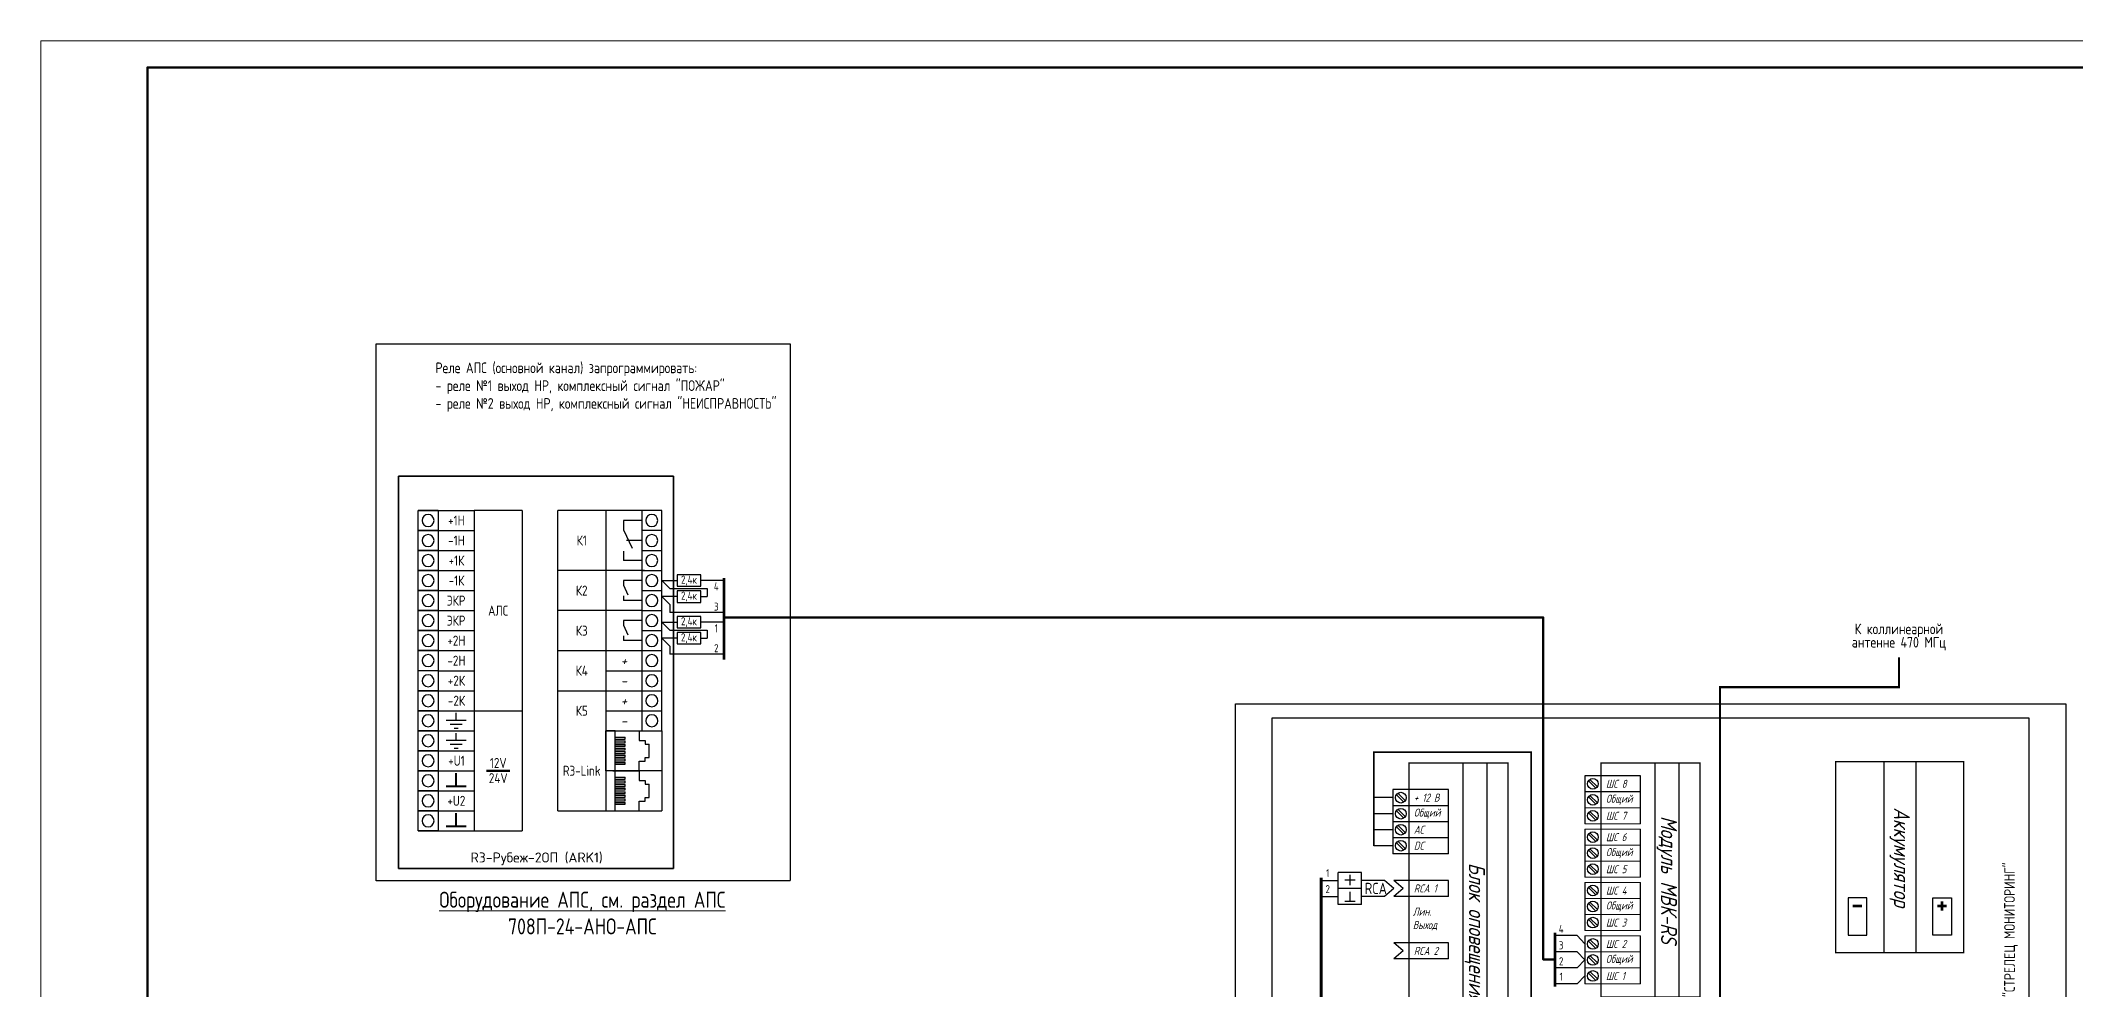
# Model space of a CAD drawing. Header units: millimetres. Extents: x -87434 to 499450, y -468665 to 122144.
# Drawn here: x 147707 to 185841, y 70544 to 88311 of the extents above; entities that cross this region are included whole.
import ezdxf
from ezdxf.enums import TextEntityAlignment as Align

# ---------------------------------------------------------------- set-up
doc = ezdxf.new("R2010")
doc.units = ezdxf.units.MM
doc.linetypes.add('HIDDEN', pattern=[0.375, 0.25, -0.125])
for name, color, linetype, lineweight in [('__ФОРМАТ', 7, 'Continuous', 40), ('Text', 7, 'Continuous', 9), ('Схемы подключ', 7, 'Continuous', 15)]:
    doc.layers.add(name, color=color, linetype=linetype, lineweight=lineweight)
doc.layers.add('Границы листа', color=7, linetype='Continuous', lineweight=0, plot=False)
doc.layers.add('СС', color=4, linetype='Continuous')
doc.styles.add('Format', font='')
doc.styles.add('gost', font='isocpeur.ttf', dxfattribs={"width": 0.8, "oblique": 15, "height": 5})
doc.styles.add('GOST-2.304_Type-B_italic', font='')
doc.styles.add('ICOCPEUR', font='isocpeur.ttf', dxfattribs={"height": 250})
doc.styles.add('RubezhCAD', font='', dxfattribs={"oblique": 10})
doc.styles.get("Standard").update_dxf_attribs({"font": ''})
doc.styles.get('Format').set_extended_font_data('GOST type A')
doc.styles.get('GOST-2.304_Type-B_italic').set_extended_font_data('GOST Common', italic=True)
doc.styles.get('RubezhCAD').set_extended_font_data('GOST type A')
doc.styles.get('Standard').set_extended_font_data('GOST type B')

# ---------------------------------------------------------------- blocks, each defined once
blk = doc.blocks.new('ОС ПАК СМ-БП+АКБ')
for p, q in [((9, 0), (9, -35.76)), ((15, 0), (15, -35.76)), ((9, -45.8), (9, -89.05)), ((15, -45.8), (15, -89.05)), ((7.4, -52.01), (-3, -52.01)), ((-3, -58.01), (-3, -52.01)), ((-2.33, -52.96), (-0.95, -54.35)), ((-2.05, -52.68), (-0.67, -54.06)), ((7.4, -58.01), (7.4, -52.01)), ((7.4, -55.01), (-3, -55.01)), ((-2.33, -55.96), (-0.95, -57.35)), ((-2.05, -55.68), (-0.67, -57.06)), ((7.4, -58.01), (-3, -58.01)), ((-3, -61.05), (-3, -67.05)), ((-2.33, -62), (-0.95, -63.38)), ((-2.05, -61.72), (-0.67, -63.1)), ((-2.05, -64.72), (-0.67, -66.1)), ((7.4, -67.05), (7.4, -61.05)), ((-2.33, -65), (-0.95, -66.38)), ((-3, -70.09), (-3, -82.09)), ((-2.33, -71.04), (-0.95, -72.42)), ((-2.05, -70.75), (-0.67, -72.14)), ((7.4, -82.09), (7.4, -70.09)), ((-2.33, -74.04), (-0.95, -75.42)), ((-2.05, -73.75), (-0.67, -75.14)), ((-2.33, -77.04), (-0.95, -78.42)), ((-2.33, -80.04), (-0.95, -81.42)), ((-2.05, -76.75), (-0.67, -78.14)), ((-2.05, -79.75), (-0.67, -81.14)), ((16.6, -84.05), (16.6, -78.05)), ((26.05, -78.72), (24.66, -80.1)), ((26.33, -79), (24.94, -80.38)), ((27, -78.05), (27, -84.05)), ((26.05, -81.72), (24.66, -83.1)), ((26.33, -82), (24.94, -83.38))]:
    blk.add_line(p, q)
at = {"ltscale": 3, "const_width": 0.25}
for points in [[(24, 0), (24, -35.76), (0, -35.76), (0, 0)], [(24, -45.8), (24, -89.05), (0, -89.05), (0, -45.8)]]:
    blk.add_lwpolyline(points, close=True, dxfattribs=at)
for points in [[(2.33, -32.49), (5.83, -32.49), (5.83, -25.54), (2.33, -25.54)], [(21.67, -32.49), (18.17, -32.49), (18.17, -25.54), (21.67, -25.54)]]:
    blk.add_lwpolyline(points, close=True)
for centre in [(-1.5, -53.51), (-1.5, -56.51), (-1.5, -62.55), (-1.5, -65.55), (-1.5, -71.59), (-1.5, -74.59), (-1.5, -77.59), (-1.5, -80.59), (25.5, -79.55), (25.5, -82.55)]:
    blk.add_circle(centre, 1)
at = {"layer": 'Text', "ltscale": 3}
for p, q in [((7.4, -61.05), (-3, -61.05)), ((7.4, -64.05), (-3, -64.05)), ((7.4, -67.05), (-3, -67.05)), ((7.4, -70.09), (-3, -70.09)), ((7.4, -73.09), (-3, -73.09)), ((7.4, -76.09), (-3, -76.09)), ((7.4, -79.09), (-3, -79.09)), ((16.6, -78.05), (27, -78.05)), ((7.4, -82.09), (-3, -82.09)), ((16.6, -81.05), (27, -81.05)), ((16.6, -84.05), (27, -84.05))]:
    blk.add_line(p, q, dxfattribs=at)
at = {"layer": 'Text', "ltscale": 3, "const_width": 0.5}
for points in [[(19.92, -26.16), (19.92, -27.91)], [(3.2, -27.03), (4.95, -27.03)], [(19.04, -27.03), (20.79, -27.03)]]:
    blk.add_lwpolyline(points, dxfattribs=at)
at = {"ltscale": 3, "char_height": 3, "width": 35.7613, "attachment_point": 5, "rotation": 270, "line_spacing_factor": 0.75, "style": 'gost'}
for s, insert in [('Аккумулятор\\P', (12, -17.88)), ('Блок питания', (12, -63.92))]:
    blk.add_mtext(s, dxfattribs=dict(at, insert=insert))
at = {"layer": 'Text', "ltscale": 3, "char_height": 1.5, "width": 7.5859, "attachment_point": 4, "style": 'gost'}
for s, insert in [('+ 12 В', (0.94, -53.51)), ('Общий', (0.94, -56.51)), ('Общий', (0.94, -62.55)), ('+ 12 В', (0.94, -65.55)), ('DC', (0.94, -71.59)), ('DC', (0.94, -74.59)), ('АС', (0.94, -77.59)), ('AC', (0.94, -80.59)), ('~220 В', (16.94, -79.55)), ('~220 В', (16.94, -82.55))]:
    blk.add_mtext(s, dxfattribs=dict(at, insert=insert))
blk = doc.blocks.new('ОС ПАК СМ-СМ470+MBKRS')
for p, q in [((10.1, 0), (10.1, -43.8)), ((7.4, -2.4), (-3, -2.4)), ((-3, -2.4), (-3, -11.4)), ((-2.33, -3.35), (-0.95, -4.73)), ((-2.05, -3.07), (-0.67, -4.45)), ((7.4, -11.4), (7.4, -2.4)), ((14.6, 0), (14.6, -43.8)), ((7.4, -5.4), (-3, -5.4)), ((-2.33, -6.35), (-0.95, -7.73)), ((-2.05, -6.07), (-0.67, -7.45)), ((-2.33, -9.35), (-0.95, -10.73)), ((-2.05, -9.07), (-0.67, -10.45)), ((-3, -12.4), (-3, -21.4)), ((-2.33, -13.35), (-0.95, -14.73)), ((-2.05, -13.07), (-0.67, -14.45)), ((7.4, -21.4), (7.4, -12.4)), ((-2.33, -16.35), (-0.95, -17.73)), ((-2.05, -16.07), (-0.67, -17.45)), ((-2.05, -19.07), (-0.67, -20.45)), ((-3, -22.4), (-3, -31.4)), ((-2.33, -19.35), (-0.95, -20.73)), ((7.4, -31.4), (7.4, -22.4)), ((-2.33, -23.35), (-0.95, -24.73)), ((-2.33, -26.35), (-0.95, -27.73)), ((-2.05, -23.07), (-0.67, -24.45)), ((-2.05, -26.07), (-0.67, -27.45)), ((-2.33, -29.35), (-0.95, -30.73)), ((-2.05, -29.07), (-0.67, -30.45)), ((-3, -32.4), (-3, -41.4)), ((-2.33, -33.35), (-0.95, -34.73)), ((-2.05, -33.07), (-0.67, -34.45)), ((7.4, -41.4), (7.4, -32.4)), ((-2.33, -36.35), (-0.95, -37.73)), ((-2.05, -36.07), (-0.67, -37.45)), ((-2.33, -39.35), (-0.95, -40.73)), ((-2.05, -39.07), (-0.67, -40.45)), ((0, -43.8), (18.6, -43.8)), ((0, -45.8), (18.6, -45.8)), ((10.1, -45.8), (10.1, -89.05)), ((14.6, -45.8), (14.6, -89.05)), ((-3, -61.05), (-3, -73.05)), ((-2.33, -62), (-0.95, -63.38)), ((-2.05, -61.72), (-0.67, -63.1)), ((-2.05, -64.72), (-0.67, -66.1)), ((7.4, -73.05), (7.4, -61.05)), ((-2.33, -65), (-0.95, -66.38)), ((-2.33, -68), (-0.95, -69.38)), ((-2.05, -67.72), (-0.67, -69.1)), ((-2.33, -71), (-0.95, -72.38)), ((-2.05, -70.72), (-0.67, -72.1)), ((7.4, -78.05), (-3, -78.05)), ((-3, -78.05), (-3, -84.05)), ((-2.33, -79), (-0.95, -80.38)), ((-2.05, -78.72), (-0.67, -80.1)), ((7.4, -84.05), (7.4, -78.05)), ((-2.33, -82), (-0.95, -83.38)), ((-2.05, -81.72), (-0.67, -83.1))]:
    blk.add_line(p, q)
at = {"ltscale": 3, "const_width": 0.25}
blk.add_lwpolyline([(18.6, 0), (18.6, -89.05), (0, -89.05), (0, 0)], close=True, dxfattribs=at)
at = {"ltscale": 3}
blk.add_lwpolyline([(18.6, -54.4), (26.01, -54.4), (26.01, -87.65), (18.6, -87.65)], close=True, dxfattribs=at)
for centre in [(-1.5, -3.9), (-1.5, -6.9), (-1.5, -9.9), (-1.5, -13.9), (-1.5, -16.9), (-1.5, -19.9), (-1.5, -23.9), (-1.5, -26.9), (-1.5, -29.9), (-1.5, -33.9), (-1.5, -36.9), (-1.5, -39.9), (-1.5, -62.55), (-1.5, -65.55), (-1.5, -68.55), (-1.5, -71.55), (-1.5, -79.55), (-1.5, -82.55)]:
    blk.add_circle(centre, 1)
at = {"layer": 'Text', "ltscale": 3}
for p, q in [((7.4, -8.4), (-3, -8.4)), ((7.4, -11.4), (-3, -11.4)), ((7.4, -12.4), (-3, -12.4)), ((7.4, -15.4), (-3, -15.4)), ((7.4, -18.4), (-3, -18.4)), ((7.4, -21.4), (-3, -21.4)), ((7.4, -22.4), (-3, -22.4)), ((7.4, -25.4), (-3, -25.4)), ((7.4, -28.4), (-3, -28.4)), ((7.4, -31.4), (-3, -31.4)), ((7.4, -32.4), (-3, -32.4)), ((7.4, -35.4), (-3, -35.4)), ((7.4, -38.4), (-3, -38.4)), ((7.4, -41.4), (-3, -41.4)), ((7.4, -61.05), (-3, -61.05)), ((7.4, -64.05), (-3, -64.05)), ((7.4, -67.05), (-3, -67.05)), ((7.4, -70.05), (-3, -70.05)), ((7.4, -73.05), (-3, -73.05)), ((7.4, -81.05), (-3, -81.05)), ((7.4, -84.05), (-3, -84.05))]:
    blk.add_line(p, q, dxfattribs=at)
at = {"ltscale": 3, "char_height": 3, "width": 43.8, "attachment_point": 5, "rotation": 270, "line_spacing_factor": 0.75, "style": 'gost'}
for s, insert in [('Модуль МВК-RS\\P', (12.35, -21.9)), ('Модуль управления\\P', (12.35, -67.43)), ('Радиомодем\\P СМ-470', (22.3, -71.03))]:
    blk.add_mtext(s, dxfattribs=dict(at, insert=insert))
at = {"layer": 'Text', "ltscale": 3, "char_height": 1.5, "width": 7.5859, "attachment_point": 4, "style": 'gost'}
for s, insert in [('ШС 8', (0.94, -3.9)), ('Общий', (0.94, -6.9)), ('ШС 7', (0.94, -9.9)), ('ШС 6', (0.94, -13.9)), ('Общий', (0.94, -16.9)), ('ШС 5', (0.94, -19.9)), ('ШС 4', (0.94, -23.9)), ('Общий', (0.94, -26.9)), ('ШС 3', (0.94, -29.9)), ('ШС 2', (0.94, -33.9)), ('Общий', (0.94, -36.9)), ('ШС 1', (0.94, -39.9)), ('Общий', (0.94, -65.55)), ('+ 12 В', (0.94, -62.55)), ('АС', (0.94, -68.55)), ('DC', (0.94, -71.55)), ('S2', (0.94, -79.55)), ('S2', (0.94, -82.55))]:
    blk.add_mtext(s, dxfattribs=dict(at, insert=insert))
blk = doc.blocks.new('ОС ПАК СМ-БСМСVT')
for p, q in [((10.1, 0), (10.1, -89.05)), ((14.6, 0), (14.6, -89.05)), ((7.4, -5), (-3, -5)), ((-3, -5), (-3, -17)), ((-2.33, -5.95), (-0.95, -7.33)), ((-2.05, -5.67), (-0.67, -7.05)), ((7.4, -17), (7.4, -5)), ((7.4, -8), (-3, -8)), ((7.4, -11), (-3, -11)), ((-2.33, -8.95), (-0.95, -10.33)), ((-2.05, -8.67), (-0.67, -10.05)), ((7.4, -14), (-3, -14)), ((-2.33, -11.95), (-0.95, -13.33)), ((-2.33, -14.95), (-0.95, -16.33)), ((-2.05, -11.67), (-0.67, -13.05)), ((-2.05, -14.67), (-0.67, -16.05)), ((7.4, -17), (-3, -17)), ((7.4, -22), (-2.82, -22)), ((-1.06, -23.5), (-2.82, -22)), ((7.4, -25), (7.4, -22)), ((-1.06, -23.5), (-2.82, -25)), ((7.4, -25), (-2.82, -25)), ((7.4, -33.7), (-2.82, -33.7)), ((-1.06, -35.2), (-2.82, -33.7)), ((7.4, -36.7), (7.4, -33.7)), ((-1.06, -35.2), (-2.82, -36.7)), ((7.4, -36.7), (-2.82, -36.7)), ((7.4, -64.05), (-3, -64.05)), ((-3, -64.05), (-3, -73.05)), ((-2.05, -64.72), (-0.67, -66.1)), ((7.4, -73.05), (7.4, -64.05)), ((7.4, -67.05), (-3, -67.05)), ((-2.33, -65), (-0.95, -66.38)), ((-2.33, -68), (-0.95, -69.38)), ((-2.05, -67.72), (-0.67, -69.1)), ((7.4, -70.05), (-3, -70.05)), ((-2.33, -71), (-0.95, -72.38)), ((-2.05, -70.72), (-0.67, -72.1)), ((7.4, -73.05), (-3, -73.05)), ((7.4, -78.05), (-3, -78.05)), ((-3, -78.05), (-3, -84.05)), ((-2.33, -79), (-0.95, -80.38)), ((-2.05, -78.72), (-0.67, -80.1)), ((7.4, -84.05), (7.4, -78.05)), ((7.4, -81.05), (-3, -81.05)), ((-2.33, -82), (-0.95, -83.38)), ((-2.05, -81.72), (-0.67, -83.1)), ((7.4, -84.05), (-3, -84.05))]:
    blk.add_line(p, q)
at = {"ltscale": 3, "const_width": 0.25}
blk.add_lwpolyline([(18.6, 0), (18.6, -89.05), (0, -89.05), (0, 0)], close=True, dxfattribs=at)
for centre in [(-1.5, -6.5), (-1.5, -9.5), (-1.5, -12.5), (-1.5, -15.5), (-1.5, -65.55), (-1.5, -68.55), (-1.5, -71.55), (-1.5, -79.55), (-1.5, -82.55)]:
    blk.add_circle(centre, 1)
at = {"ltscale": 3, "insert": (12.35, -44.53), "char_height": 3, "width": 89.05, "attachment_point": 5, "rotation": 270, "line_spacing_factor": 0.75, "style": 'gost'}
blk.add_mtext('Блок оповещения БСМС-VT исп. К', dxfattribs=at)
at = {"layer": 'Text', "ltscale": 3, "char_height": 1.5, "width": 7.5859, "attachment_point": 4, "style": 'gost'}
for s, insert in [('+ 12 В', (0.94, -6.5)), ('Общий', (0.94, -9.5)), ('АС', (0.94, -12.5)), ('DC', (0.94, -15.5)), ('RCA 1', (0.94, -23.5)), ('Лин.\\PВыход', (0.75, -29.22)), ('RCA 2', (0.94, -35.2)), ('NC', (0.94, -65.55)), ('СОМ', (0.94, -68.55)), ('NO', (0.94, -71.55)), ('S2', (0.94, -79.55)), ('S2', (0.94, -82.55))]:
    blk.add_mtext(s, dxfattribs=dict(at, insert=insert))
blk = doc.blocks.new('*U1279')
at = {"lineweight": -2}
blk.add_lwpolyline([(20, 5), (589, 5), (589, 415), (20, 415)], close=True, dxfattribs=at)
at = {"layer": 'Границы листа'}
blk.add_lwpolyline([(594, 0), (0, 0), (0, 420), (594, 420)], close=True, dxfattribs=at)
at = {"lineweight": 13, "oblique": 10, "flags": 8}
blk.add_attdef('ФОРМАТ', (554.94, 1.12), '', height=3, dxfattribs=at)
blk = doc.blocks.new('разьем')
for p, q in [((0, -1000), (0, 0)), ((-753, -332), (-854, -332)), ((-854, -668), (-854, -333)), ((-600, -242), (-753, -242)), ((-753, -242), (-753, -332)), ((-600, 0), (-600, -242)), ((-254, -210), (-254, -163)), ((0, -163), (-254, -163)), ((0, -210), (-254, -210)), ((-254, -299), (-254, -253)), ((0, -253), (-254, -253)), ((0, -299), (-254, -299)), ((-254, -389), (-254, -343)), ((0, -343), (-254, -343)), ((0, -389), (-254, -389)), ((-254, -479), (-254, -432)), ((0, -432), (-254, -432)), ((0, -479), (-254, -479)), ((-753, -668), (-854, -668)), ((-753, -758), (-753, -668)), ((-600, -758), (-753, -758)), ((-600, -1000), (-600, -758)), ((-254, -568), (-254, -522)), ((0, -522), (-254, -522)), ((0, -568), (-254, -568)), ((-254, -658), (-254, -612)), ((0, -612), (-254, -612)), ((0, -658), (-254, -658)), ((-254, -748), (-254, -701)), ((0, -701), (-254, -701)), ((0, -748), (-254, -748)), ((-254, -838), (-254, -791)), ((0, -791), (-254, -791)), ((0, -838), (-254, -838))]:
    blk.add_line(p, q)

msp = doc.modelspace()

# ---------------------------------------------------------------- linework, layer by layer
at = {"color": 0}
for p, q in [((158972.56894, 79324.12951), (158628.71194, 79324.12951)), ((158628.71194, 79324.12951), (158628.71194, 79149.87443)), ((159348.56504, 76511.62951), (159348.56504, 79511.62951)), ((158628.71194, 79149.87443), (158795.45898, 78806.86663)), ((158972.56894, 78949.12951), (158687.71407, 78949.12951)), ((158628.71194, 78748.38459), (158628.71194, 78574.12951)), ((158972.56894, 78574.12951), (158628.71194, 78574.12951)), ((158971.57284, 78199.12951), (158627.71584, 78199.12951)), ((158627.71584, 78199.12951), (158627.71584, 78112.00197)), ((158627.71584, 78112.00197), (158714.67936, 77933.11324)), ((158629.70804, 77911.25705), (158629.70804, 77824.12951)), ((158973.56504, 77824.12951), (158629.70804, 77824.12951)), ((158971.57284, 77449.12951), (158627.71584, 77449.12951)), ((158627.71584, 77449.12951), (158627.71584, 77362.00197)), ((158627.71584, 77362.00197), (158714.67936, 77183.11324)), ((158629.70804, 77161.25705), (158629.70804, 77074.12951)), ((158973.56504, 77074.12951), (158629.70804, 77074.12951)), ((157398.36949, 75386.62951), (157397.52061, 76886.62951)), ((155831.1156, 75761.62951), (156731.17911, 75761.60995)), ((158298.71226, 75386.62951), (158298.71226, 73886.62951)), ((158473.76912, 75386.62951), (158298.71226, 75386.62951)), ((158428.74782, 74636.62951), (158923.42248, 74636.62951)), ((159349.41393, 74636.62951), (159349.41393, 73886.62951)), ((157398.07506, 73886.62951), (159349.41393, 73886.62951)), ((155831.1156, 73511.62951), (156731.13023, 73511.60995))]:
    msp.add_line(p, q, dxfattribs=at)
at = {"lineweight": 30}
for p, q in [((159498.56504, 78049.12951), (159348.56504, 78199.12951)), ((159348.56504, 78199.12951), (159634.64259, 78199.12951)), ((160515.2371, 78199.12951), (160080.24904, 78199.12951)), ((159498.56504, 77749.12951), (159348.56504, 77899.12951)), ((159634.64259, 77899.12951), (159348.56504, 77899.12951)), ((159498.56504, 78049.12951), (160201.27682, 78049.12951)), ((160080.24904, 77899.12951), (160201.27682, 77899.12951)), ((160201.27682, 78049.12951), (160201.27682, 77899.12951)), ((159498.56504, 77270.02279), (159348.56504, 77420.02279)), ((159348.56504, 77420.02279), (159634.64259, 77420.02279)), ((159498.56504, 77749.12951), (159498.56504, 77600.30622)), ((160515.2371, 77599.12951), (159498.56504, 77599.12951)), ((160515.2371, 77420.02279), (160080.24904, 77420.02279)), ((159498.56504, 76970.02279), (159348.56504, 77120.02279)), ((159634.64259, 77120.02279), (159348.56504, 77120.02279)), ((159498.56504, 77270.02279), (160201.27682, 77270.02279)), ((160080.24904, 77120.02279), (160201.27682, 77120.02279)), ((160201.27682, 77270.02279), (160201.27682, 77120.02279)), ((159498.56504, 76970.02279), (159498.56504, 76821.1995)), ((160515.2371, 76820.02279), (159498.56504, 76820.02279)), ((172465.14091, 72732.97247), (172025.24666, 72732.97247)), ((172025.24666, 72132.97247), (172025.24666, 72732.97247)), ((172465.14091, 72132.97247), (172465.14091, 72732.97247)), ((172465.14091, 72282.97247), (172465.14091, 72582.97247)), ((172895.32537, 72582.97247), (172465.14091, 72582.97247)), ((173071.14906, 72432.97247), (172895.32537, 72582.97247)), ((172465.14091, 72132.97247), (172025.24666, 72132.97247)), ((172895.32537, 72282.97247), (172465.14091, 72282.97247)), ((173071.14906, 72432.97247), (172895.32537, 72282.97247))]:
    msp.add_line(p, q, dxfattribs=at)
at = {"color": 0, "lineweight": 50}
msp.add_line((156064.87386, 74636.61973), (156497.37196, 74636.61973), dxfattribs=at)
for p, q in [((173049.86929, 74132.97247), (172695.64862, 74132.97247)), ((173049.86929, 73832.97247), (172695.64862, 73832.97247)), ((173049.86929, 73532.97247), (172695.64862, 73532.97247)), ((173049.86929, 73232.97247), (172695.64862, 73232.97247)), ((171706.10421, 72582.97247), (172025.24666, 72582.97247)), ((171706.10421, 72282.97247), (172025.24666, 72282.97247)), ((172465.14091, 72432.97247), (172025.24666, 72432.97247)), ((176502.15062, 71552.17065), (176087.67714, 71552.17065)), ((176502.15062, 71552.17065), (176648.25981, 71394.21158)), ((176502.15062, 71244.21158), (176087.67714, 71244.21158)), ((176503.35759, 70944.21158), (176087.67714, 70944.21158)), ((176502.15062, 71244.21158), (176648.25981, 71094.21158)), ((176503.35759, 70944.21158), (176649.46678, 71092.97247)), ((176503.35759, 70644.21158), (176087.67714, 70644.21158)), ((176503.35759, 70644.21158), (176649.46678, 70792.97247))]:
    msp.add_line(p, q)
at = {"linetype": 'HIDDEN', "ltscale": 25}
for points in [[(153995.01671, 82635.41174), (161754.98037, 82635.41174), (161754.98037, 72576.46137), (153995.01671, 72576.46137)], [(170101.57757, 75889.19045), (185661.8105, 75889.19045), (185661.8105, 51891.88996), (170101.57757, 51891.88996)], [(170789.62569, 75629.87029), (184968.90536, 75629.87029), (184968.90536, 65377.97247), (170789.62569, 65377.97247)]]:
    msp.add_lwpolyline(points, close=True, dxfattribs=at)
at = {"lineweight": 30}
for points in [[(160080.24904, 78091.52771), (160080.24904, 78306.73131), (159634.64259, 78306.73131), (159634.64259, 78091.52771)], [(160080.24904, 77791.52771), (160080.24904, 78006.73131), (159634.64259, 78006.73131), (159634.64259, 77791.52771)], [(160080.24904, 77312.42099), (160080.24904, 77527.6246), (159634.64259, 77527.6246), (159634.64259, 77312.42099)], [(160080.24904, 77012.42099), (160080.24904, 77227.6246), (159634.64259, 77227.6246), (159634.64259, 77012.42099)]]:
    msp.add_lwpolyline(points, close=True, dxfattribs=at)
for points, const_width in [([(160515.2371, 76718.14477), (160515.2371, 78249.12951)], 50), ([(172695.64862, 73228.80623), (172695.64862, 74982.97247), (175639.97979, 74982.97247), (175639.97979, 67777.97247)], 30), ([(171706.10421, 72632.97247), (171706.10421, 67577.97247)], 60), ([(172148.34918, 72590.87938), (172348.34918, 72590.87938)], 25), ([(172248.34918, 72488.51344), (172248.34918, 72688.51344)], 25), ([(172148.34918, 72188.51344), (172348.34918, 72188.51344)], 25), ([(172248.34918, 72188.51344), (172248.34918, 72371.34758)], 25), ([(176087.67714, 70594.21158), (176087.67714, 71605.61429)], 50)]:
    msp.add_lwpolyline(points, dxfattribs=dict(const_width=const_width))
at = {"color": 4, "lineweight": 50}
msp.add_lwpolyline([(176087.67714, 71099.91294), (175867.06978, 71099.91294), (175867.06978, 77509.09691), (168048.69664, 77509.09691), (168048.69664, 77509.09691), (160515.2371, 77509.09691)], dxfattribs=at)
at = {"color": 5, "const_width": 40}
msp.add_lwpolyline([(182534.38731, 76760.70728), (182534.38731, 76201.8357), (179179.63459, 76201.8357), (179179.63459, 69342.97247)], dxfattribs=at)
at = {"color": 0}
msp.add_lwpolyline([(159349.41393, 74636.62951), (158298.71226, 74636.62951), (158298.71226, 75386.62951), (159349.41393, 75386.62951)], close=True, dxfattribs=at)
at = {"layer": 'Схемы подключ', "color": 0, "lineweight": 35}
msp.add_line((159566.63573, 80153.13597), (159566.63573, 72805.53738), dxfattribs=at)
for points in [[(154414.39167, 80153.13597), (154415.06504, 72805.53738)], [(159566.63573, 80153.13597), (154414.41047, 80153.13597)], [(154415.06504, 72805.53738), (159566.63573, 72805.53738)]]:
    msp.add_lwpolyline(points, dxfattribs=at)
at = {"layer": 'Схемы подключ', "color": 0, "lineweight": 25}
for points in [[(155155.21616, 79511.62951), (154780.26671, 79511.62951)], [(154780.26671, 79136.62677), (154780.26671, 79511.62951)], [(154780.36337, 79511.62951), (155155.36337, 79511.62951)], [(155155.21616, 79511.62951), (155830.91783, 79511.62951)], [(155155.36337, 79511.62951), (155831.06504, 79511.62951)], [(155155.36337, 79511.62951), (155155.36337, 79136.62951)], [(155830.91783, 79511.62951), (155830.91783, 79136.62951)], [(156731.26059, 79511.62951), (155831.06504, 79511.62951)], [(156731.26059, 79511.62951), (156731.13023, 73511.60995)], [(157397.52061, 78386.62951), (157397.52061, 79511.62951)], [(158297.86337, 79511.62951), (157397.52061, 79511.62951)], [(158297.86337, 79511.62951), (158297.86337, 78386.62951)], [(158973.56504, 79511.62951), (158297.86337, 79511.62951)], [(158972.56894, 79511.62951), (158972.56894, 79136.62951)], [(159348.56504, 79511.62951), (158972.56894, 79511.62951)], [(155155.31504, 79136.62951), (154780.26671, 79136.62951)], [(154780.26671, 78761.62951), (154780.26671, 79136.62677)], [(154780.36337, 79136.62951), (155155.36337, 79136.62951)], [(154780.46226, 79136.62951), (155155.46226, 79136.62951)], [(155155.31504, 79136.62951), (155831.01671, 79136.62951)], [(155155.36337, 79136.62951), (155830.91783, 79136.62951)], [(155155.46226, 79136.62951), (155155.46226, 78761.62951)], [(155155.46226, 79136.62951), (155831.16393, 79136.62951)], [(155831.01671, 79136.62951), (155831.01671, 78761.62951)], [(158972.56894, 79136.62951), (158972.56894, 78761.62951)], [(159348.56504, 79136.62951), (158972.56894, 79136.62951)], [(154780.26671, 78386.62651), (154780.26671, 78761.62951)], [(155155.31504, 78761.62951), (154780.26671, 78761.62951)], [(154780.46226, 78761.62951), (155155.46226, 78761.62951)], [(155155.31504, 78761.62951), (155831.01671, 78761.62951)], [(155155.46226, 78761.62951), (155831.01671, 78761.62951)], [(155155.46226, 78761.62951), (155155.46226, 78386.62951)], [(155155.46226, 78761.62951), (155831.16393, 78761.62951)], [(155831.01671, 78761.62951), (155831.01671, 78386.62951)], [(158972.56894, 78761.62951), (159348.56504, 78761.62951)], [(158972.56894, 78761.62951), (158972.56894, 78386.62951)], [(154780.25443, 78011.62951), (154780.26671, 78386.62651)], [(155155.31504, 78386.62951), (154780.26671, 78386.62951)], [(154780.46226, 78386.62951), (155155.46226, 78386.62951)], [(155155.31504, 78386.62951), (155831.01671, 78386.62951)], [(155155.46226, 78386.62951), (155831.01671, 78386.62951)], [(155155.46226, 78386.62951), (155155.46226, 78011.62951)], [(155155.46226, 78386.62951), (155831.16393, 78386.62951)], [(155831.01671, 78386.62951), (155831.01671, 78011.62951)], [(158297.86337, 78386.62951), (157397.52061, 78386.62951)], [(158298.01059, 78386.62951), (157397.52061, 78386.62951)], [(157397.52061, 76886.62951), (157397.52061, 78386.62951)], [(159022.52167, 78386.62951), (157397.52061, 78386.62951)], [(158297.86337, 78386.62951), (158297.86337, 77636.62951)], [(158972.56894, 78386.62951), (159348.56504, 78386.62951)], [(158972.56894, 78386.62951), (158972.56894, 78011.62951)], [(159348.56504, 78011.62951), (159348.56504, 78386.62951)], [(154780.26671, 77636.62876), (154780.26671, 78011.62951)], [(155155.31504, 78011.62951), (154780.26671, 78011.62951)], [(154780.46226, 78011.62951), (155155.46226, 78011.62951)], [(155155.31504, 78011.62951), (155831.01671, 78011.62951)], [(155155.46226, 78011.62951), (155831.01671, 78011.62951)], [(155155.46226, 78011.62951), (155155.46226, 77636.62951)], [(155155.46226, 78011.62951), (155831.16393, 78011.62951)], [(155831.01671, 78011.62951), (155831.01671, 77636.62951)], [(158973.56504, 78011.62951), (159348.56504, 78011.62951)], [(158973.56504, 78011.62951), (158973.56504, 77636.62951)], [(158973.56504, 78011.62951), (159348.56504, 78011.62951)], [(159348.56504, 77636.62951), (159348.56504, 78011.62951)], [(154780.26671, 77636.62951), (155155.46226, 77636.62951)], [(155155.31504, 77636.62951), (154780.26671, 77636.62951)], [(154780.26671, 77261.62951), (154780.26671, 77636.62876)], [(155155.31504, 77636.62951), (155830.86949, 77636.62951)], [(155155.31504, 77636.62951), (155155.31504, 77261.62951)], [(155155.46226, 77636.62951), (155831.01671, 77636.62951)], [(155830.86949, 77636.62951), (155830.86949, 77261.62951)], [(158297.71616, 77636.62951), (157397.52061, 77636.62951)], [(158973.56504, 77636.62951), (157397.66783, 77636.62951)], [(158297.86337, 77636.62951), (158297.86337, 76886.62951)], [(158973.56504, 77636.62951), (159348.56504, 77636.62951)], [(158973.56504, 77636.62951), (159348.41783, 77636.62951)], [(158973.56504, 77636.62951), (158973.56504, 77261.62951)], [(159348.56504, 77261.62951), (159348.56504, 77636.62951)], [(154780.26671, 76886.62951), (154780.26671, 77261.62951)], [(155155.16783, 77261.62951), (154780.26671, 77261.62951)], [(154780.31504, 77261.62951), (155155.31504, 77261.62951)], [(155155.16783, 77261.62951), (155830.86949, 77261.62951)], [(155155.31504, 77261.62951), (155830.86949, 77261.62951)], [(155155.31504, 77261.62951), (155155.31504, 76886.62951)], [(155155.31504, 77261.62951), (155831.01671, 77261.62951)], [(155830.86949, 77261.62951), (155830.86949, 76886.62951)], [(158973.56504, 77261.62951), (159348.56504, 77261.62951)], [(158973.56504, 77261.62951), (158973.56504, 76886.62951)], [(158973.56504, 77261.62951), (159348.56504, 77261.62951)], [(159348.56504, 76983.62951), (159348.56504, 77358.62951)], [(155155.26671, 76886.62951), (154780.26671, 76886.62951)], [(154780.26671, 76511.62951), (154780.26671, 76886.62951)], [(155155.31504, 76886.62951), (154780.31504, 76886.62951)], [(154780.41393, 76886.62951), (155155.41393, 76886.62951)], [(155155.26671, 76886.62951), (155830.96838, 76886.62951)], [(155155.31504, 76886.62951), (155830.86949, 76886.62951)], [(155155.41393, 76886.62951), (155831.1156, 76886.62951)], [(155155.41393, 76886.62951), (155155.41393, 76511.62951)], [(155830.96838, 76886.62951), (155830.96838, 76511.62951)], [(157397.52061, 76886.62951), (159349.41393, 76886.62951)], [(158298.71226, 76886.62951), (158298.71226, 75386.62951)], [(158973.56504, 76886.62951), (158973.56504, 76511.62951)], [(159349.41393, 76511.62951), (159349.41393, 76886.62951)], [(155155.26671, 76511.62951), (154780.26671, 76511.62951)], [(154780.26671, 76136.62951), (154780.26671, 76511.62951)], [(155155.41393, 76511.62951), (154780.41393, 76511.62951)], [(155155.26671, 76511.62951), (155830.96838, 76511.62951)], [(155155.41393, 76511.62951), (155831.1156, 76511.62951)], [(155155.41393, 76511.62951), (155155.41393, 76136.62951)], [(155155.41393, 76511.62951), (155830.96838, 76511.62951)], [(155830.96838, 76511.62951), (155830.96838, 76136.62951)], [(158298.71226, 76511.62951), (159349.41393, 76511.62951)], [(158973.56504, 76511.62951), (158973.56504, 76136.41689)], [(158974.41393, 76511.62951), (159349.41393, 76511.62951)], [(159349.41393, 76136.62951), (159349.41393, 76511.62951)], [(154780.26671, 75761.62951), (154780.26671, 76136.62951)], [(155155.26671, 76136.62951), (154780.26671, 76136.62951)], [(154780.41393, 76136.62951), (155155.41393, 76136.62951)], [(155155.26671, 76136.62951), (155830.96838, 76136.62951)], [(155155.41393, 76136.62951), (155830.96838, 76136.62951)], [(155155.41393, 76136.62951), (155155.41393, 75761.62951)], [(155155.41393, 76136.62951), (155831.1156, 76136.62951)], [(155830.96838, 76136.62951), (155830.96838, 75761.62951)], [(157397.94568, 76135.52521), (159349.26671, 76136.62951)], [(158973.56516, 76136.41689), (158973.56504, 75761.62951)], [(159349.41393, 75761.62951), (159349.41393, 76136.62951)], [(154780.41393, 75386.62951), (154780.26671, 75761.62951)], [(155155.26671, 75761.62951), (154780.26671, 75761.62951)], [(154780.41393, 75761.62951), (155155.41393, 75761.62951)], [(155155.26671, 75761.62951), (155830.96838, 75761.62951)], [(155155.41393, 75761.62951), (155830.96838, 75761.62951)], [(155155.41393, 75761.62951), (155155.41393, 75386.62951)], [(155155.41393, 75761.62951), (155831.1156, 75761.62951)], [(155680.259, 75578.51097), (155305.259, 75578.51097)], [(155492.759, 75578.51097), (155492.759, 75718.76097)], [(155830.96838, 75761.62951), (155830.96838, 75386.62951)], [(158298.71226, 75761.62951), (159349.41393, 75761.62951)], [(158973.56504, 75761.62951), (158973.56504, 75386.62951)], [(159349.41393, 75386.62951), (159349.41393, 75761.62951)], [(155155.26671, 75386.62951), (154780.26671, 75386.62951)], [(154780.26671, 75011.62951), (154780.26671, 75386.62951)], [(154780.41393, 75386.62951), (155155.41393, 75386.62951)], [(155155.26671, 75386.62951), (155830.82116, 75386.62951)], [(155155.26671, 75386.62951), (155155.26671, 75011.62951)], [(155155.41393, 75386.62951), (155830.96838, 75386.62951)], [(155680.259, 75203.51097), (155305.259, 75203.51097)], [(155605.259, 75503.51097), (155380.259, 75503.51097)], [(155605.259, 75128.51097), (155380.259, 75128.51097)], [(155530.259, 75428.51097), (155455.259, 75428.51097)], [(155492.759, 75203.51097), (155492.759, 75343.76097)], [(155830.82116, 75386.62951), (155830.82116, 75011.62951)], [(157398.22228, 74636.62951), (157398.36949, 75386.62951)], [(154780.26671, 75011.62951), (155155.26671, 75011.62951)], [(154780.31504, 74636.62951), (154780.26671, 75011.62951)], [(155155.16783, 75011.62951), (154780.26671, 75011.62951)], [(154780.31504, 75011.62951), (155155.31504, 75011.62951)], [(155155.16783, 75011.62951), (155830.86949, 75011.62951)], [(155155.26671, 75011.62951), (155830.82116, 75011.62951)], [(155155.31504, 75011.62951), (155155.31504, 74636.62951)], [(155155.31504, 75011.62951), (155831.01671, 75011.62951)], [(155530.259, 75053.51097), (155455.259, 75053.51097)], [(155830.86949, 75011.62951), (155830.86949, 74636.62951)], [(155155.26671, 74636.62951), (154780.26671, 74636.62951)], [(155155.31504, 74636.62951), (154780.31504, 74636.62951)], [(154780.41393, 74636.62951), (155155.41393, 74636.62951)], [(154780.41393, 74261.62951), (154780.41393, 74636.62951)], [(155155.26671, 74636.62951), (155830.96838, 74636.62951)], [(155155.31504, 74636.62951), (155830.86949, 74636.62951)], [(155155.41393, 74636.62951), (155831.1156, 74636.62951)], [(155155.41393, 74636.62951), (155155.41393, 74261.62951)], [(155830.96838, 74636.62951), (155830.96838, 74261.62951)], [(157398.07506, 73886.62951), (157398.22228, 74636.62951)], [(154780.26671, 73886.62951), (154780.41393, 74261.62951)], [(155155.26671, 74261.62951), (154780.41393, 74261.62951)], [(154780.41393, 74261.62951), (155155.41393, 74261.62951)], [(155155.26671, 74261.62951), (155830.96838, 74261.62951)], [(155155.41393, 74261.62951), (155831.1156, 74261.62951)], [(155155.41393, 74261.62951), (155155.41393, 73886.62951)], [(155155.41393, 74261.62951), (155830.96838, 74261.62951)], [(155830.96838, 74261.62951), (155830.96838, 73886.62951)], [(154780.26671, 73511.62951), (154780.26671, 73886.62951)], [(155155.26671, 73886.62951), (154780.26671, 73886.62951)], [(154780.41393, 73886.62951), (155155.41393, 73886.62951)], [(155155.26671, 73886.62951), (155830.96838, 73886.62951)], [(155155.41393, 73886.62951), (155830.96838, 73886.62951)], [(155155.41393, 73886.62951), (155155.41393, 73511.62951)], [(155155.41393, 73886.62951), (155831.1156, 73886.62951)], [(155830.96838, 73886.62951), (155830.96838, 73511.62951)], [(155155.26671, 73511.62951), (154780.26671, 73511.62951)], [(154780.41393, 73511.62951), (155155.41393, 73511.62951)], [(155155.26671, 73511.62951), (155830.96838, 73511.62951)], [(155155.41393, 73511.62951), (155830.96838, 73511.62951)], [(155155.41393, 73511.62951), (155831.1156, 73511.62951)]]:
    msp.add_lwpolyline(points, dxfattribs=at)
for points in [[(154855.36337, 79324.12951, 1), (155080.36337, 79324.12951, 1)], [(159047.56894, 79324.12951, 1), (159272.56894, 79324.12951, 1)], [(154855.46226, 78949.12951, 1), (155080.46226, 78949.12951, 1)], [(159047.56894, 78949.12951, 1), (159272.56894, 78949.12951, 1)], [(154855.46226, 78574.12951, 1), (155080.46226, 78574.12951, 1)], [(159047.56894, 78574.12951, 1), (159272.56894, 78574.12951, 1)], [(154855.46226, 78199.12951, 1), (155080.46226, 78199.12951, 1)], [(159048.56504, 78199.12951, 1), (159273.56504, 78199.12951, 1)], [(154855.46226, 77824.12951, 1), (155080.46226, 77824.12951, 1)], [(159048.56504, 77824.12951, 1), (159273.56504, 77824.12951, 1)], [(154855.31504, 77449.12951, 1), (155080.31504, 77449.12951, 1)], [(159048.56504, 77449.12951, 1), (159273.56504, 77449.12951, 1)], [(154855.31504, 77074.12951, 1), (155080.31504, 77074.12951, 1)], [(159048.56504, 77074.12951, 1), (159273.56504, 77074.12951, 1)], [(154855.41393, 76699.12951, 1), (155080.41393, 76699.12951, 1)], [(159049.41393, 76699.12951, 1), (159274.41393, 76699.12951, 1)], [(154855.41393, 76324.12951, 1), (155080.41393, 76324.12951, 1)], [(159049.41393, 76324.12951, 1), (159274.41393, 76324.12951, 1)], [(154855.41393, 75949.12951, 1), (155080.41393, 75949.12951, 1)], [(159049.41393, 75949.12951, 1), (159274.41393, 75949.12951, 1)], [(154855.41393, 75574.12951, 1), (155080.41393, 75574.12951, 1)], [(159049.41393, 75574.12951, 1), (159274.41393, 75574.12951, 1)], [(154855.26671, 75199.12951, 1), (155080.26671, 75199.12951, 1)], [(154855.31504, 74824.12951, 1), (155080.31504, 74824.12951, 1)], [(154855.41393, 74449.12951, 1), (155080.41393, 74449.12951, 1)], [(154855.41393, 74074.12951, 1), (155080.41393, 74074.12951, 1)], [(154855.41393, 73699.12951, 1), (155080.41393, 73699.12951, 1)]]:
    msp.add_lwpolyline(points, format="xyb", close=True, dxfattribs=at)
at = {"layer": 'Схемы подключ', "color": 0, "lineweight": 40}
for points in [[(155492.7172, 74342.73971), (155492.759, 74593.76097)], [(155680.2172, 74342.73971), (155305.2172, 74342.73971)], [(155492.7172, 73592.73971), (155492.759, 73843.76097)], [(155680.2172, 73592.73971), (155305.2172, 73592.73971)]]:
    msp.add_lwpolyline(points, dxfattribs=at)

# ---------------------------------------------------------------- block references
at = {"color": 0, "xscale": -0.75, "yscale": 0.75, "zscale": 0.75}
for p in [(158473.76912, 75386.62951), (158473.76912, 74636.62951)]:
    msp.add_blockref('разьем', p, dxfattribs=at)
at = {"xscale": 100, "yscale": 100, "zscale": 100}
for name, p in [('ОС ПАК СМ-БСМСVT', (173349.86929, 74782.97247)), ('ОС ПАК СМ-СМ470+MBKRS', (176949.46678, 74782.97247)), ('ОС ПАК СМ-БП+АКБ', (181350.20492, 74807.97247))]:
    msp.add_blockref(name, p, dxfattribs=at)
at = {"layer": '__ФОРМАТ', "lineweight": 60, "xscale": 99.9999999999996, "yscale": 99.9999999999996, "zscale": 99.9999999999996}
msp.add_blockref('*U1279', (147707.33486, 46311.09691), dxfattribs=at)

# ---------------------------------------------------------------- texts
at = {"ltscale": 3, "insert": (155107.26771, 81823.22104), "char_height": 200, "width": 7384.9478754, "attachment_point": 4, "style": 'Format'}
msp.add_mtext('Реле АПС (основной канал) запрограммировать:\\P- реле №1 выход НР, комплексный сигнал "ПОЖАР"\\P- реле №2 выход НР, комплексный сигнал "НЕИСПРАВНОСТЬ"', dxfattribs=at)
at = {"ltscale": 3, "insert": (184634.70636, 70177.44124), "char_height": 200, "width": 12050, "attachment_point": 5, "rotation": 90, "line_spacing_factor": 0.75, "style": 'Format'}
msp.add_mtext('ОБЪЕКТОВАЯ СТАНЦИЯ ПАК "СТРЕЛЕЦ МОНИТОРИНГ"', dxfattribs=at)
at = {"layer": 'Text', "ltscale": 3, "attachment_point": 5, "style": 'Format'}
for s, insert, char_height, width in [('2,4к', (159857.44582, 78199.12951), 150, 445.6064507), ('2,4к', (159857.44582, 77899.12951), 150, 445.6064507), ('4\\P', (160369.47676, 78089.58347), 150, 300), ('2,4к', (159857.44582, 77420.02279), 150, 445.6064507), ('3\\P', (160369.47676, 77712.02519), 150, 300), ('2,4к', (159857.44582, 77120.02279), 150, 445.6064507), ('1\\P', (160369.47676, 77305.6402), 150, 300), ('2\\P', (160369.47676, 76932.91848), 150, 300), ('2\\P', (171830.35608, 72420.09815), 150, 300), ('1\\P', (171830.35608, 72720.09815), 150, 300), ('RCA\\P', (172730.23314, 72432.97247), 210.719594, 530.1844579), ('4\\P', (176204.87311, 71675.69054), 150, 300), ('3\\P', (176204.87311, 71367.73148), 150, 300), ('2\\P', (176204.87311, 71067.73148), 150, 300), ('1\\P', (176204.87311, 70780.85749), 150, 300)]:
    msp.add_mtext(s, dxfattribs=dict(at, insert=insert, char_height=char_height, width=width))
at = {"layer": 'Text', "ltscale": 3, "insert": (182534.38731, 77142.37575), "char_height": 200, "width": 4546.9301692, "attachment_point": 5, "line_spacing_factor": 0.75, "style": 'Format'}
msp.add_mtext('К коллинеарной\\Pантенне 470 МГц', dxfattribs=at)
at = {"layer": 'Text', "insert": (157860.01671, 71971.12951), "char_height": 300, "width": 22000, "attachment_point": 5, "style": 'Format'}
msp.add_mtext('{\\LОборудование АПС, см. раздел АПС\\P}708П-24-АНО-АПС', dxfattribs=at)
at = {"layer": 'СС', "color": 0, "transparency": 33554687, "style": 'ICOCPEUR'}
msp.add_text('R3-Рубеж-2ОП (ARK1)', height=187.5, dxfattribs=at).set_placement((157001.39591, 73012.46103), align=Align.MIDDLE_CENTER)
at = {"layer": 'Схемы подключ', "color": 0, "lineweight": 0, "style": 'RubezhCAD'}
for s, p in [('+1Н', (155499.10707, 79324.12951)), ('-1Н', (155499.87559, 78949.12951)), ('К1', (157847.69199, 78949.12951)), ('+1К', (155499.07202, 78574.12951)), ('-1К', (155499.74167, 78199.12951)), ('ЭКР', (155493.17917, 77824.12951)), ('К2', (157846.62056, 78011.62951)), ('ЭКР', (155492.95834, 77449.12951)), ('АЛС', (156281.38994, 77636.61973)), ('+2Н', (155498.91152, 77074.12951)), ('К3', (157847.69199, 77261.62951)), ('-2Н', (155499.82726, 76699.12951)), ('+2К', (155498.87647, 76324.12951)), ('К4', (157847.55806, 76511.62951)), ('-2К', (155499.69333, 75949.12951)), ('К5', (157848.11643, 75761.62951)), ('+U1', (155499.04545, 74824.12951)), ('12V', (156283.44833, 74783.02848)), ('24V', (156283.44833, 74498.85862)), ('R3-Link', (157847.99187, 74636.62951)), ('+U2', (155498.0729, 74074.12951))]:
    msp.add_text(s, height=187.5, dxfattribs=at).set_placement(p, align=Align.MIDDLE_CENTER)
at = {"layer": 'Схемы подключ', "color": 0, "lineweight": 25, "style": 'GOST-2.304_Type-B_italic'}
for s, p in [('+', (158636.31699, 76699.12951)), ('-', (158636.56309, 76324.12951)), ('+', (158636.74177, 75948.53474)), ('-', (158636.98787, 75573.53474))]:
    msp.add_text(s, height=187.5, dxfattribs=at).set_placement(p, align=Align.MIDDLE_CENTER)

doc.saveas('drawing.dxf')
